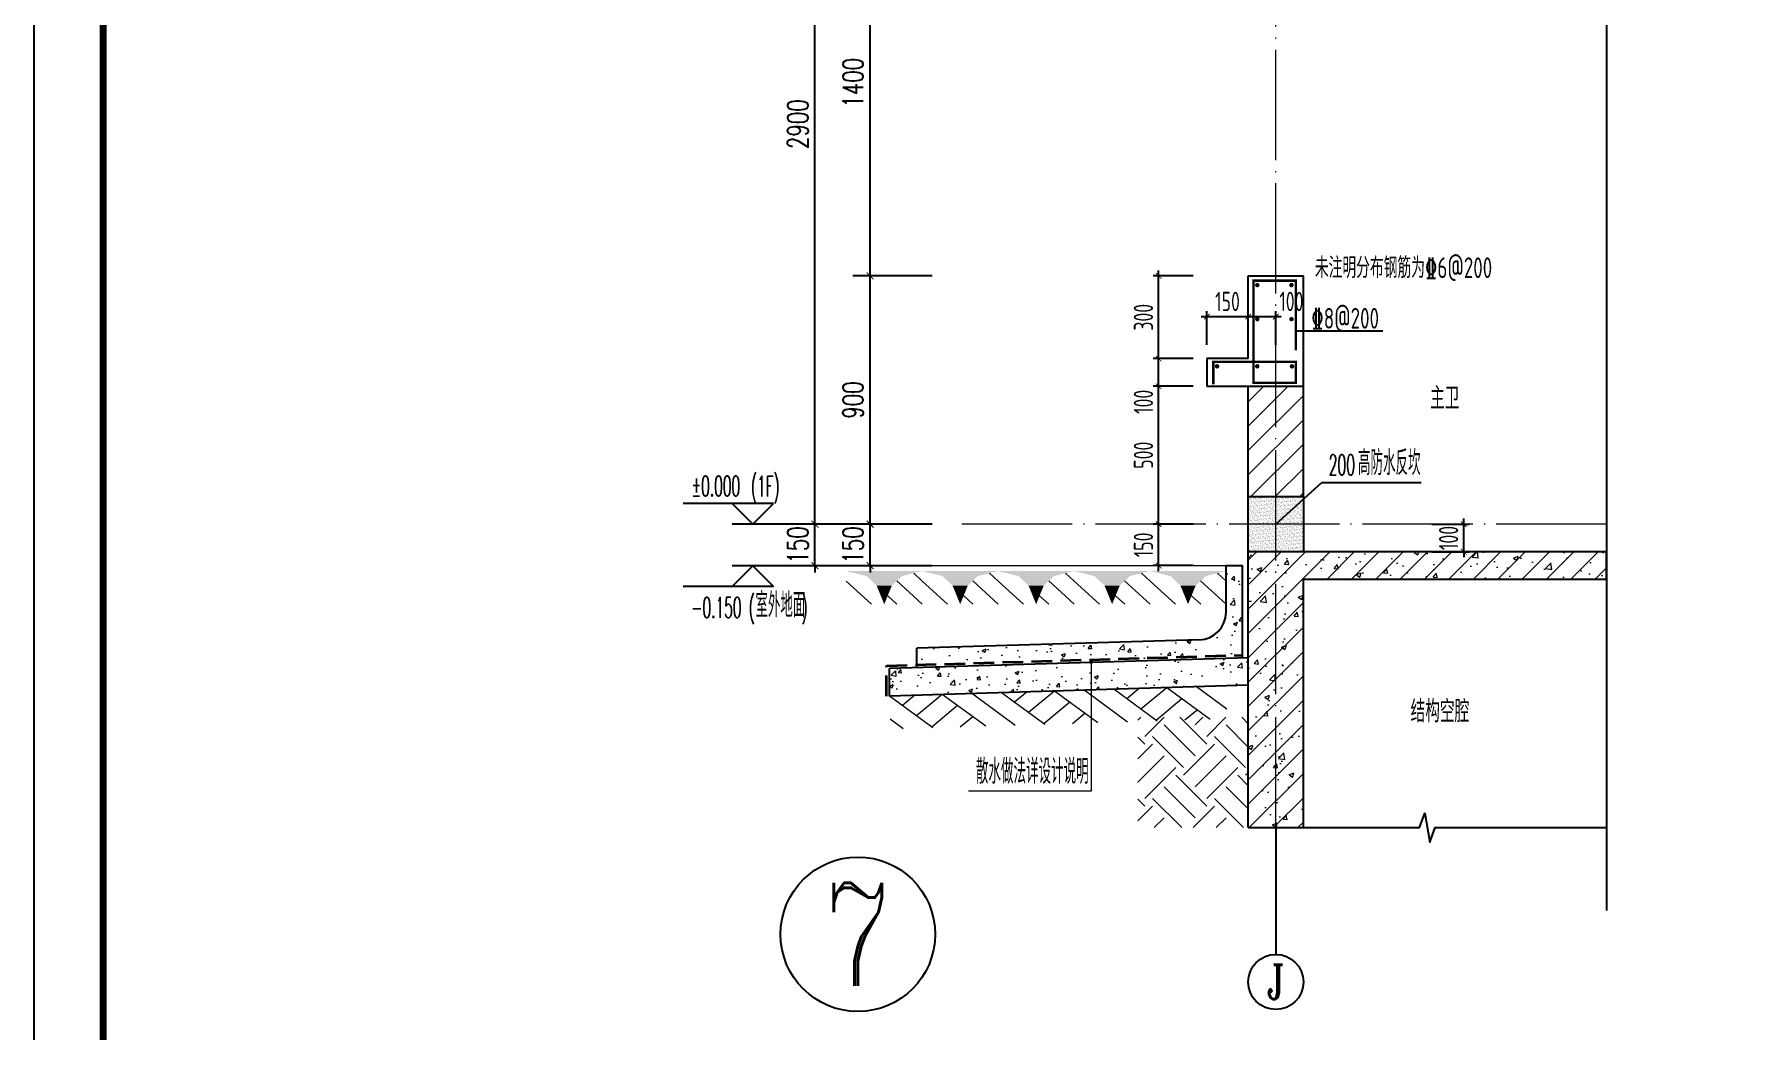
# Model space of a CAD drawing. Extents: x -461650 to 361314, y 245336 to 769729.
# Drawn here: x 277354 to 283522, y 658286 to 661900 of the extents above; entities that cross this region are included whole.
import ezdxf
from ezdxf.enums import TextEntityAlignment as Align

# ---------------------------------------------------------------- set-up
doc = ezdxf.new("R2010")
doc.units = 0
doc.header["$LTSCALE"] = 1000
doc.linetypes.add('DASH', pattern=[0.35, 0.25, -0.1])
doc.linetypes.add('DOTE', pattern=[2.42, 2, -0.2, 0.02, -0.2])
doc.layers.get('0').update_dxf_attribs({"linetype": 'CONTINUOUS'})
doc.layers.get('DEFPOINTS').update_dxf_attribs({"linetype": 'CONTINUOUS'})
for name, color, linetype in [('A-AXIS_TEXT', 7, 'CONTINUOUS'), ('AXIS', 3, 'CONTINUOUS'), ('COLUMN', 4, 'CONTINUOUS'), ('DIM', 2, 'CONTINUOUS'), ('DIM_ELEV', 3, 'CONTINUOUS'), ('DIM_IDEN', 67, 'CONTINUOUS'), ('DIM_SYMB', 3, 'CONTINUOUS'), ('PUB_DIM', 3, 'CONTINUOUS'), ('PUB_TEXT', 2, 'CONTINUOUS'), ('REIN', 6, 'CONTINUOUS'), ('S-引出线', 40, 'CONTINUOUS'), ('TEXT', 2, 'CONTINUOUS'), ('WALL', 5, 'CONTINUOUS'), ('yichutu', 7, 'CONTINUOUS'), ('立面-看线', 251, 'CONTINUOUS')]:
    doc.layers.add(name, color=color, linetype=linetype)
for name, color, linetype, lineweight in [('AXIS_TEXT', 7, 'CONTINUOUS', 20), ('DOTE', 19, 'DOTE', 9), ('PUB_HATCH', 8, 'CONTINUOUS', 9), ('图框', 9, 'CONTINUOUS', 18), ('填充', 251, 'CONTINUOUS', 5), ('平面-排水沟', 86, 'CONTINUOUS', 15), ('立面-中轮廓线', 30, 'CONTINUOUS', 35), ('粉刷', 251, 'CONTINUOUS', 9)]:
    doc.layers.add(name, color=color, linetype=linetype, lineweight=lineweight)
doc.styles.add('_TCH_AXIS', font='COMPLEX', dxfattribs={"bigfont": 'GBCBIG'})
doc.styles.add('_TCH_DIM', font='SIMPLEX.shx', dxfattribs={"width": 0.7, "bigfont": 'GBCBIG.shx'})
doc.styles.add('_TCH_DIM_T3', font='SIMPLEX', dxfattribs={"width": 0.705882, "bigfont": 'GBCBIG'})
doc.styles.add('COMPLEX', font='COMPLEX')
doc.styles.add('DIM_FONT_T3', font='SIMPLEX', dxfattribs={"width": 0.705882, "bigfont": 'GBCBIG'})
doc.styles.add('TSSD_DIMENSION', font='Tssdeng.shx', dxfattribs={"width": 0.7, "bigfont": 'tssdchn.shx'})
doc.styles.add('TSSD_REIN', font='tssdeng.shx', dxfattribs={"width": 0.7, "height": 300, "bigfont": 'tssdchn.shx'})
doc.styles.add('w', font='tssdeng.shx', dxfattribs={"width": 0.8, "bigfont": 'tssdchn.shx'})
doc.dimstyles.new('_TCH_ARCH&&25', dxfattribs={"dimtxt": 74.375, "dimasz": 25, "dimexe": 62.5, "dimexo": 75, "dimgap": 25, "dimtad": 1, "dimdec": 0, "dimzin": 0, "dimdsep": 46, "dimtxsty": '_TCH_DIM_T3', "dimblk": 'ARCHTICK', "dimcen": 0.09, "dimclrt": 7, "dimazin": 0, "dimtfac": 1, "dimtdec": 0, "dimtix": 1, "dimtmove": 2, "dimatfit": 3, "dimldrblk": 'ARCHTICK', "dimfxl": 0, "dimtolj": 1, "dimtzin": 0, "dimarcsym": 0})
doc.dimstyles.new('TSSD_20_20', dxfattribs={"dimtxt": 60, "dimasz": 20, "dimexe": 20, "dimexo": 50, "dimgap": 20, "dimtad": 1, "dimdec": 0, "dimzin": 0, "dimdsep": 46, "dimtxsty": 'TSSD_DIMENSION', "dimblk": 'ARCHTICK', "dimblk1": 'ARCHTICK', "dimblk2": 'ARCHTICK', "dimcen": 0, "dimdle": 20, "dimclrt": 7, "dimadec": 0, "dimazin": 0, "dimtfac": 1, "dimtdec": 0, "dimtix": 1, "dimtmove": 2, "dimatfit": 3, "dimfxl": 0, "dimtolj": 1, "dimtzin": 0, "dimarcsym": 0})
pattern_1 = [(50, (28072.99, 249033.25), (143.452037, -12.550427), [15, -165]), (355, (28072.99, 249033.25), (-27.750267, 150.438427), [12, -132]), (100.4514, (28084.94, 249032.2), (115.701876, 137.88791), [12.74804, -140.22842]), (46.1842, (28072.99, 249073.25), (213.44821, -33.1038), [22.5, -247.5]), (96.6356, (28090.77, 249070.5), (186.93254, 194.82357), [19.12206, -210.3426]), (351.1842, (28072.99, 249073.25), (186.93239, 194.82372), [18, -198]), (21, (28092.99, 249063.25), (119.38141, -80.52378), [15, -165]), (326, (28092.99, 249063.25), (48.663066, 145.03001), [12, -132]), (71.4514, (28102.93, 249056.54), (168.044526, 64.5061), [12.74804, -140.22842]), (37.5, (28072.986, 249033.25), (2.431971, 66.578771), [0, -130.4, 0, -134, 0, -132.5]), (7.5, (28072.986, 249033.25), (52.613907, 78.882342), [0, -76.4, 0, -127.4, 0, -50.5]), (327.5, (28028.386, 249033.25), (106.764487, -4.510974), [0, -50, 0, -156, 0, -207]), (317.5, (28008.39, 249033.25), (116.637234, 20.020996), [0, -65, 0, -103.6, 0, -147])]
pattern_2 = [(45, (-737876.647, 828566.014), (-44.194174, 44.194174), []), (50, (-737876.65, 828566.01), (179.315046, -15.688034), [18.75, -206.25]), (355, (-737876.65, 828566.01), (-34.687833, 188.048033), [15, -165]), (100.4514, (-737861.7, 828564.7), (144.627345, 172.359886), [15.935047, -175.285528]), (46.1842, (-737876.65, 828616.01), (266.81026, -41.379754), [28.125, -309.375]), (96.6356, (-737854.4, 828612.57), (233.665676, 243.52947), [23.90257, -262.92825]), (351.1842, (-737876.65, 828616.01), (233.665486, 243.52965), [22.5, -247.5]), (21, (-737851.65, 828603.51), (149.226763, -100.654723), [18.75, -206.25]), (326, (-737851.65, 828603.51), (60.828833, 181.28751), [15, -165]), (71.4514, (-737839.21, 828595.13), (210.055657, 80.632624), [15.935047, -175.285528]), (37.5, (-737876.647, 828566.014), (3.039964, 83.2234635), [0, -163, 0, -167.5, 0, -165.625]), (7.5, (-737876.65, 828566.01), (65.767384, 98.602928), [0, -95.5, 0, -159.25, 0, -63.125]), (327.5, (-737932.397, 828566.014), (133.455609, -5.638718), [0, -62.5, 0, -195, 0, -258.75]), (317.5, (-737957.4, 828566.01), (145.796542, 25.026246), [0, -81.25, 0, -129.5, 0, -183.75])]

# ---------------------------------------------------------------- blocks, each defined once
blk = doc.blocks.new('$LINEPAT$素土夯实')
at = {"color": 0}
for p, q in [((0, -210), (210, 0)), ((120, -300), (420, 0)), ((420, 0), (608, -188)), ((495, -300), (795, 0)), ((615, 0), (705, -90)), ((315, -105), (502, -293)), ((210, -210), (300, -300)), ((705, -300), (795, -210))]:
    blk.add_line(p, q, dxfattribs=at)
blk = doc.blocks.new('$LinePat$自然土壤')
at = {"color": 0}
for p, q in [((0, -90), (71, -19)), ((0, -300), (211, -89)), ((420, -300), (630, -90)), ((210, -300), (286, -224))]:
    blk.add_line(p, q, dxfattribs=at)
for points in [[(0, 0), (630, 0), (168, -45), (462, -45)], [(168, -45), (462, -45), (252, -132), (378, -132)], [(252, -132), (378, -132), (315, -300)]]:
    blk.add_solid(points, dxfattribs=at)
blk = doc.blocks.new('sanshui')
at = {"layer": '粉刷'}
h = blk.add_hatch(dxfattribs=at)
h.set_pattern_fill('混凝土', color=256, scale=20)
h.set_pattern_definition(pattern_1)
edge = h.paths.add_edge_path()
edge.add_line((346317.8, 427329.6), (346257.8, 427329.6))
edge.add_line((346257.8, 427329.6), (346257.8, 427160.3))
edge.add_arc((346157.8, 427160.3), 100, 271.71836, 360, ccw=False)
edge.add_line((346160.8, 427060.3), (345137.8, 427029.6))
edge.add_line((345137.8, 427029.6), (345137.8, 426969.6))
edge.add_line((345137.8, 426969.6), (346317.8, 427005))
edge.add_line((346317.8, 427005), (346317.8, 427329.6))
h = blk.add_hatch(dxfattribs=at)
h.set_pattern_fill('混凝土', color=256, scale=20)
h.set_pattern_definition(pattern_1)
h.paths.add_polyline_path([(346337.8, 426895.6), (346337.8, 426995.6), (345037.8, 426956.6), (345037.8, 426856.6)])
at = {"layer": 'COLUMN'}
for p, q in [((346257.8, 427329.6), (346317.8, 427329.6)), ((346257.8, 427160.3), (346257.8, 427329.6)), ((346317.8, 426995), (346317.8, 427329.6)), ((346160.8, 427060.3), (345137.8, 427029.6)), ((346338.1, 426995.6), (345037.8, 426956.6)), ((345137.8, 426959.6), (345137.8, 427029.6)), ((345037.8, 426856.6), (345037.8, 426956.6)), ((346338.1, 426895.6), (345037.8, 426856.6))]:
    blk.add_line(p, q, dxfattribs=at)
blk.add_arc((346157.8, 427160.3), 100, 271.71836, 0, dxfattribs=at)
at = {"layer": '立面-中轮廓线', "linetype": 'DASH', "ltscale": 0.3}
blk.add_lwpolyline([(345027.8, 426856.6), (345027.8, 426966.3), (346317.8, 427005)], dxfattribs=at)
at = {"layer": '粉刷'}
blk.add_line((344881.5, 427329.6), (346257.8, 427329.6), dxfattribs=at)
at = {"layer": '粉刷', "yscale": 0.4, "zscale": 0.4}
for name, p, xscale, rotation in [('$LinePat$自然土壤', (345156.8, 427309.6), -0.4369306507241237, 359.9999999999903), ('$LinePat$自然土壤', (345432, 427309.6), -0.4369306507241237, 359.9999999999903), ('$LinePat$自然土壤', (345707.3, 427309.6), -0.4369306507241237, 359.9999999999903), ('$LinePat$自然土壤', (345982.6, 427309.6), -0.4369306507241237, 359.9999999999903), ('$LinePat$自然土壤', (346257.8, 427309.6), -0.4369306507241237, 359.9999999999903), ('$LINEPAT$素土夯实', (345444.5, 426868.8), -0.5117605352322558, 1.718358001643932), ('$LINEPAT$素土夯实', (345851.2, 426881), -0.5117605352322558, 1.718358001643932), ('$LINEPAT$素土夯实', (346257.8, 426893.2), -0.5117605352322558, 1.718358001643932)]:
    blk.add_blockref(name, p, dxfattribs=dict(at, xscale=xscale, rotation=rotation))
blk = doc.blocks.new('GFDDDDRG')
at = {"layer": '图框'}
blk.add_lwpolyline([(923310, -107437), (923310, -159999), (893610, -159999), (893610, -107437)], close=True, dxfattribs=at)
blk.add_lwpolyline([(923310, -107437), (923310, -159999), (893610, -159999), (893610, -107437)], close=True, dxfattribs=at)
at = {"layer": '图框', "const_width": 50}
blk.add_lwpolyline([(894110, -159499), (922810, -159499), (922810, -108687), (894110, -108687)], close=True, dxfattribs=at)
blk = doc.blocks.new('yct-1051-594-26275-14850-25-1002.0')
at = {"layer": 'yichutu', "color": 7}
blk.add_lwpolyline([(0, 0), (0, 14850), (26275, 14850), (26275, 0)], close=True, dxfattribs=at)
blk = doc.blocks.new('_ArchTick')
at = {"color": 0, "linetype": 'ByBlock', "const_width": 0.15}
blk.add_lwpolyline([(-0.5, -0.5), (0.5, 0.5)], dxfattribs=at)
blk = doc.blocks.new('*D830')
at = {"layer": 'DEFPOINTS', "color": 0}
for p in [(281754, 660875.3), (281604, 660723), (281754, 660723)]:
    blk.add_point(p, dxfattribs=at)
at = {"layer": 'DIM', "color": 0, "lineweight": -2}
for p, q in [((281584, 660875.3), (281774, 660875.3)), ((281604, 660773), (281604, 660895.3)), ((281754, 660773), (281754, 660895.3))]:
    blk.add_line(p, q, dxfattribs=at)
at = {"layer": 'DIM', "color": 0, "lineweight": -2, "xscale": 20, "yscale": 20, "zscale": 20, "rotation": 180}
blk.add_blockref('_ArchTick', (281604, 660875.3), dxfattribs=at)
at = {"layer": 'DIM', "color": 0, "lineweight": -2, "xscale": 20, "yscale": 20, "zscale": 20}
blk.add_blockref('_ArchTick', (281754, 660875.3), dxfattribs=at)
at = {"layer": 'DIM', "color": 7, "insert": (281679, 660930.3), "char_height": 70, "attachment_point": 5, "style": 'TSSD_DIMENSION'}
blk.add_mtext('\\A1;150', dxfattribs=at)
blk = doc.blocks.new('*D831')
at = {"layer": 'DEFPOINTS', "color": 0}
for p in [(281854, 660875.3), (281754, 660723), (281854, 660723)]:
    blk.add_point(p, dxfattribs=at)
at = {"layer": 'DIM', "color": 0, "lineweight": -2}
for p, q in [((281734, 660875.3), (281874, 660875.3)), ((281754, 660773), (281754, 660895.3)), ((281854, 660773), (281854, 660895.3))]:
    blk.add_line(p, q, dxfattribs=at)
at = {"layer": 'DIM', "color": 0, "lineweight": -2, "xscale": 20, "yscale": 20, "zscale": 20, "rotation": 180}
blk.add_blockref('_ArchTick', (281754, 660875.3), dxfattribs=at)
at = {"layer": 'DIM', "color": 0, "lineweight": -2, "xscale": 20, "yscale": 20, "zscale": 20}
blk.add_blockref('_ArchTick', (281854, 660875.3), dxfattribs=at)
at = {"layer": 'DIM', "color": 7, "insert": (281910.4, 660930.3), "char_height": 70, "attachment_point": 5, "style": 'TSSD_DIMENSION'}
blk.add_mtext('\\A1;100', dxfattribs=at)
blk = doc.blocks.new('*D869')
at = {"layer": 'DEFPOINTS', "color": 0}
for p in [(281429.3, 661023), (281604, 661023), (281604, 660723)]:
    blk.add_point(p, dxfattribs=at)
at = {"layer": 'DIM', "color": 0, "lineweight": -2}
for p, q in [((281554, 661023), (281409.3, 661023)), ((281429.3, 660703), (281429.3, 661043)), ((281554, 660723), (281409.3, 660723))]:
    blk.add_line(p, q, dxfattribs=at)
at = {"layer": 'DIM', "color": 0, "lineweight": -2, "xscale": 20, "yscale": 20, "zscale": 20}
for p, rotation in [((281429.3, 661023), 90), ((281429.3, 660723), 270)]:
    blk.add_blockref('_ArchTick', p, dxfattribs=dict(at, rotation=rotation))
at = {"layer": 'DIM', "color": 7, "insert": (281374.3, 660873), "char_height": 70, "attachment_point": 5, "rotation": 90, "style": 'TSSD_DIMENSION'}
blk.add_mtext('\\A1;300', dxfattribs=at)
blk = doc.blocks.new('*D870')
at = {"layer": 'DEFPOINTS', "color": 0}
for p in [(281429.3, 660723), (281604, 660723), (281604, 660623)]:
    blk.add_point(p, dxfattribs=at)
at = {"layer": 'DIM', "color": 0, "lineweight": -2}
for p, q in [((281554, 660723), (281409.3, 660723)), ((281429.3, 660603), (281429.3, 660743)), ((281554, 660623), (281409.3, 660623))]:
    blk.add_line(p, q, dxfattribs=at)
at = {"layer": 'DIM', "color": 0, "lineweight": -2, "xscale": 20, "yscale": 20, "zscale": 20}
for p, rotation in [((281429.3, 660723), 90), ((281429.3, 660623), 270)]:
    blk.add_blockref('_ArchTick', p, dxfattribs=dict(at, rotation=rotation))
at = {"layer": 'DIM', "color": 7, "insert": (281374.3, 660566.5), "char_height": 70, "attachment_point": 5, "rotation": 90, "style": 'TSSD_DIMENSION'}
blk.add_mtext('\\A1;100', dxfattribs=at)
blk = doc.blocks.new('*D871')
at = {"layer": 'DEFPOINTS', "color": 0}
for p in [(281429.3, 660623), (281604, 660623), (281604, 660123)]:
    blk.add_point(p, dxfattribs=at)
at = {"layer": 'DIM', "color": 0, "lineweight": -2}
for p, q in [((281429.3, 660103), (281429.3, 660643)), ((281554, 660623), (281409.3, 660623)), ((281554, 660123), (281409.3, 660123))]:
    blk.add_line(p, q, dxfattribs=at)
at = {"layer": 'DIM', "color": 0, "lineweight": -2, "xscale": 20, "yscale": 20, "zscale": 20}
for p, rotation in [((281429.3, 660623), 90), ((281429.3, 660123), 270)]:
    blk.add_blockref('_ArchTick', p, dxfattribs=dict(at, rotation=rotation))
at = {"layer": 'DIM', "color": 7, "insert": (281374.3, 660373), "char_height": 70, "attachment_point": 5, "rotation": 90, "style": 'TSSD_DIMENSION'}
blk.add_mtext('\\A1;500', dxfattribs=at)
blk = doc.blocks.new('*D872')
at = {"layer": 'DEFPOINTS', "color": 0}
for p in [(281429.3, 660123), (281604, 660123), (281604, 659973)]:
    blk.add_point(p, dxfattribs=at)
at = {"layer": 'DIM', "color": 0, "lineweight": -2}
for p, q in [((281429.3, 659953), (281429.3, 660143)), ((281554, 660123), (281409.3, 660123)), ((281554, 659973), (281409.3, 659973))]:
    blk.add_line(p, q, dxfattribs=at)
at = {"layer": 'DIM', "color": 0, "lineweight": -2, "xscale": 20, "yscale": 20, "zscale": 20}
for p, rotation in [((281429.3, 660123), 90), ((281429.3, 659973), 270)]:
    blk.add_blockref('_ArchTick', p, dxfattribs=dict(at, rotation=rotation))
at = {"layer": 'DIM', "color": 7, "insert": (281374.3, 660048), "char_height": 70, "attachment_point": 5, "rotation": 90, "style": 'TSSD_DIMENSION'}
blk.add_mtext('\\A1;150', dxfattribs=at)
blk = doc.blocks.new('*D892')
at = {"layer": 'DEFPOINTS', "color": 0}
for p in [(282369.1, 660123), (282535.1, 660123), (282369.1, 660023)]:
    blk.add_point(p, dxfattribs=at)
at = {"layer": 'DIM', "color": 0, "lineweight": -2}
for p, q in [((282535.1, 660123), (282535.1, 660143)), ((282419.1, 660123), (282555.1, 660123)), ((282535.1, 660023), (282535.1, 660123)), ((282419.1, 660023), (282555.1, 660023)), ((282535.1, 660023), (282535.1, 660003))]:
    blk.add_line(p, q, dxfattribs=at)
at = {"layer": 'DIM', "color": 0, "lineweight": -2, "xscale": 20, "yscale": 20, "zscale": 20}
for p, rotation in [((282535.1, 660123), 270), ((282535.1, 660023), 90)]:
    blk.add_blockref('_ArchTick', p, dxfattribs=dict(at, rotation=rotation))
at = {"layer": 'DIM', "color": 7, "insert": (282480.1, 660073), "char_height": 70, "attachment_point": 5, "rotation": 90, "style": 'TSSD_DIMENSION'}
blk.add_mtext('\\A1;100', dxfattribs=at)
blk = doc.blocks.new('*D907')
at = {"layer": 'DEFPOINTS', "color": 0}
for p in [(280383.8, 660123), (280683.8, 660123), (280683.8, 659972.5)]:
    blk.add_point(p, dxfattribs=at)
at = {"layer": 'PUB_DIM', "color": 0, "lineweight": -2}
for p, q in [((280383.8, 660123), (280383.8, 660148)), ((280608.8, 660123), (280321.3, 660123)), ((280383.8, 659972.5), (280383.8, 660123)), ((280608.8, 659972.5), (280321.3, 659972.5)), ((280383.8, 659972.5), (280383.8, 659947.5))]:
    blk.add_line(p, q, dxfattribs=at)
at = {"layer": 'PUB_DIM', "color": 0, "lineweight": -2, "xscale": 25, "yscale": 25, "zscale": 25}
for p, rotation in [((280383.8, 660123), 270), ((280383.8, 659972.5), 90)]:
    blk.add_blockref('_ArchTick', p, dxfattribs=dict(at, rotation=rotation))
at = {"layer": 'PUB_DIM', "color": 7, "insert": (280321.6, 660047.7), "char_height": 74.38, "attachment_point": 5, "rotation": 90, "style": '_TCH_DIM_T3'}
blk.add_mtext('\\A1;150', dxfattribs=at)
blk = doc.blocks.new('*D908')
at = {"layer": 'DEFPOINTS', "color": 0}
for p in [(280383.8, 661023), (280683.8, 661023), (280683.8, 660123)]:
    blk.add_point(p, dxfattribs=at)
at = {"layer": 'PUB_DIM', "color": 0, "lineweight": -2}
for p, q in [((280608.8, 661023), (280321.3, 661023)), ((280383.8, 660123), (280383.8, 661023)), ((280608.8, 660123), (280321.3, 660123))]:
    blk.add_line(p, q, dxfattribs=at)
at = {"layer": 'PUB_DIM', "color": 0, "lineweight": -2, "xscale": 25, "yscale": 25, "zscale": 25}
for p, rotation in [((280383.8, 661023), 90), ((280383.8, 660123), 270)]:
    blk.add_blockref('_ArchTick', p, dxfattribs=dict(at, rotation=rotation))
at = {"layer": 'PUB_DIM', "color": 7, "insert": (280321.6, 660573), "char_height": 74.38, "attachment_point": 5, "rotation": 90, "style": '_TCH_DIM_T3'}
blk.add_mtext('\\A1;900', dxfattribs=at)
blk = doc.blocks.new('*D909')
at = {"layer": 'DEFPOINTS', "color": 0}
for p in [(280383.8, 662423), (280683.8, 662423), (280683.8, 661023)]:
    blk.add_point(p, dxfattribs=at)
at = {"layer": 'PUB_DIM', "color": 0, "lineweight": -2}
for p, q in [((280608.8, 662423), (280321.3, 662423)), ((280383.8, 661023), (280383.8, 662423)), ((280608.8, 661023), (280321.3, 661023))]:
    blk.add_line(p, q, dxfattribs=at)
at = {"layer": 'PUB_DIM', "color": 0, "lineweight": -2, "xscale": 25, "yscale": 25, "zscale": 25}
for p, rotation in [((280383.8, 662423), 90), ((280383.8, 661023), 270)]:
    blk.add_blockref('_ArchTick', p, dxfattribs=dict(at, rotation=rotation))
at = {"layer": 'PUB_DIM', "color": 7, "insert": (280321.6, 661723), "char_height": 74.38, "attachment_point": 5, "rotation": 90, "style": '_TCH_DIM_T3'}
blk.add_mtext('\\A1;1400', dxfattribs=at)
blk = doc.blocks.new('*D924')
at = {"layer": 'DEFPOINTS', "color": 0}
for p in [(280183.8, 660123), (280683.8, 660123), (280683.8, 659972.5)]:
    blk.add_point(p, dxfattribs=at)
at = {"layer": 'PUB_DIM', "color": 0, "lineweight": -2}
for p, q in [((280183.8, 660123), (280183.8, 660148)), ((280608.8, 660123), (280121.3, 660123)), ((280183.8, 659972.5), (280183.8, 660123)), ((280608.8, 659972.5), (280121.3, 659972.5)), ((280183.8, 659972.5), (280183.8, 659947.5))]:
    blk.add_line(p, q, dxfattribs=at)
at = {"layer": 'PUB_DIM', "color": 0, "lineweight": -2, "xscale": 25, "yscale": 25, "zscale": 25}
for p, rotation in [((280183.8, 660123), 270), ((280183.8, 659972.5), 90)]:
    blk.add_blockref('_ArchTick', p, dxfattribs=dict(at, rotation=rotation))
at = {"layer": 'PUB_DIM', "color": 7, "insert": (280121.6, 660047.7), "char_height": 74.38, "attachment_point": 5, "rotation": 90, "style": '_TCH_DIM_T3'}
blk.add_mtext('\\A1;150', dxfattribs=at)
blk = doc.blocks.new('*D925')
at = {"layer": 'DEFPOINTS', "color": 0}
for p in [(280183.8, 663023), (280683.8, 663023), (280683.8, 660123)]:
    blk.add_point(p, dxfattribs=at)
at = {"layer": 'PUB_DIM', "color": 0, "lineweight": -2}
for p, q in [((280608.8, 663023), (280121.3, 663023)), ((280183.8, 660123), (280183.8, 663023)), ((280608.8, 660123), (280121.3, 660123))]:
    blk.add_line(p, q, dxfattribs=at)
at = {"layer": 'PUB_DIM', "color": 0, "lineweight": -2, "xscale": 25, "yscale": 25, "zscale": 25}
for p, rotation in [((280183.8, 663023), 90), ((280183.8, 660123), 270)]:
    blk.add_blockref('_ArchTick', p, dxfattribs=dict(at, rotation=rotation))
at = {"layer": 'PUB_DIM', "color": 7, "insert": (280121.6, 661573), "char_height": 74.38, "attachment_point": 5, "rotation": 90, "style": '_TCH_DIM_T3'}
blk.add_mtext('\\A1;2900', dxfattribs=at)
blk = doc.blocks.new('_AXISO')
blk.add_circle((0, 0), 0.5)
at = {"layer": 'A-AXIS_TEXT', "style": 'COMPLEX', "width": 1.041667}
blk.add_attdef('A', text='', height=0.56, dxfattribs=at).set_placement((-0.25, -0.28), (0.25, -0.28), align=Align.FIT)
blk = doc.blocks.new('20210809.02282773')
at = {"layer": 'REIN', "const_width": 9}
blk.add_lwpolyline([(87154.5, 66580.9), (87154.5, 66662.3), (87453.9, 66662.3), (87453.9, 66586), (87300.3, 66586), (87300.3, 66956.5), (87453.6, 66956.5), (87453.6, 66703.7)], dxfattribs=at)
at = {"layer": 'REIN', "const_width": 8}
for points in [[(87310, 66940.5, 1), (87318, 66940.5, 1)], [(87433.8, 66940.5, 1), (87441.8, 66940.5, 1)], [(87310, 66817, 1), (87318, 66817, 1)], [(87433.8, 66817, 1), (87441.8, 66817, 1)], [(87164.2, 66646.1, 1), (87172.2, 66646.1, 1)], [(87310, 66646.1, 1), (87318, 66646.1, 1)], [(87435.7, 66646.1, 1), (87443.7, 66646.1, 1)]]:
    blk.add_lwpolyline(points, format="xyb", close=True, dxfattribs=at)
at = {"layer": 'S-引出线'}
blk.add_lwpolyline([(87768.9, 66773.1), (87456.3, 66773.1)], dxfattribs=at)
at = {"layer": 'TEXT', "width": 0.7}
for s, rotation, style, p in [('未注明分布钢筋为%%1326@200', 0, 'TSSD_REIN', (87522.7, 66966)), ('%%1328@200', 360, 'w', (87510, 66782.7))]:
    blk.add_text(s, height=75, rotation=rotation, dxfattribs=dict(at, style=style)).set_placement(p)

msp = doc.modelspace()

# ---------------------------------------------------------------- hatches: boundary and pattern name
at = {"layer": 'PUB_HATCH'}
h = msp.add_hatch(dxfattribs=at)
h.set_pattern_fill('普通砖', color=256, scale=25, style=0)
h.set_pattern_definition([(45, (-737876.647, 828610.89), (-44.1941915, 44.1941915), [])])
h.paths.add_polyline_path([(281953.95, 660222.98), (281953.95, 660622.98), (281753.95, 660622.98), (281753.95, 660222.98)])
h = msp.add_hatch(dxfattribs=at)
h.set_pattern_fill('钢筋混凝土', color=256, scale=25, style=0)
h.set_pattern_definition(pattern_2)
h.paths.add_polyline_path([(281953.92, 659022.98), (281953.95, 659922.98), (281753.95, 660022.98), (281753.92, 659022.98)])
h = msp.add_hatch(dxfattribs=at)
h.set_pattern_fill('钢筋混凝土', color=256, scale=25, style=0)
h.set_pattern_definition(pattern_2)
h.paths.add_polyline_path([(283052.48, 660022.98), (281753.95, 660022.98), (281953.95, 659922.98), (283052.48, 659922.98)])
at = {"layer": '填充'}
h = msp.add_hatch(dxfattribs=at)
h.set_pattern_fill('EARTH', color=250, scale=50, angle=45, style=0)
h.set_pattern_definition([(45, (-833744.32, 203829.61), (0, 224.506403), [158.75, -158.75]), (45, (-833786.42, 203871.7), (0, 224.506403), [158.75, -158.75]), (45, (-833828.51, 203913.8), (0, 224.506403), [158.75, -158.75]), (135, (-833828.51, 203941.86), (-224.506403, 0), [158.75, -158.75]), (135, (-833786.42, 203983.96), (-224.506403, 0), [158.75, -158.75]), (135, (-833744.32, 204026.05), (-224.506403, 0), [158.75, -158.75])])
h.paths.add_polyline_path([(281753.95, 659422.98), (281353.95, 659422.98), (281353.95, 659022.98), (281753.95, 659022.98)])
at = {"layer": '立面-看线'}
h = msp.add_hatch(dxfattribs=at)
h.set_pattern_fill('碎沙', color=256, scale=4)
h.set_pattern_definition([(37.5, (-519299.289, 274661.03), (-0.32000626, 9.78826475), [0, -7.7216, 0, -8.636, 0, -8.255]), (7.5, (-519299.289, 274661.03), (8.99046566, 14.33650201), [0, -4.1656, 0, -6.9596, 0, -2.667]), (327.5, (-519305.537, 274661.03), (15.819847405, 0.02874369), [0, -2.54, 0, -9.144, 0, -11.938]), (317.5, (-519305.537, 274661.03), (15.27112905, 4.45858647), [0, -1.27, 0, -5.9944, 0, -6.858])])
h.paths.add_polyline_path([(281753.95, 660022.98), (281953.95, 660022.98), (281953.95, 660222.98), (281753.95, 660222.98)])

# ---------------------------------------------------------------- linework, layer by layer
at = {"layer": 'AXIS'}
msp.add_line((281853.92, 659022.98), (281853.92, 658563.59), dxfattribs=at)
at = {"layer": 'AXIS', "color": 6}
msp.add_circle((280339.34, 658636.4), 280, dxfattribs=at)
at = {"layer": 'DIM_ELEV'}
for p, q in [((280033.76, 660197.98), (279705.76, 660197.98)), ((279958.76, 660122.98), (279883.76, 660197.98)), ((279958.76, 660122.98), (280033.76, 660197.98)), ((280383.76, 660122.98), (279883.76, 660122.98)), ((279958.76, 659972.51), (279883.76, 659897.51)), ((280383.76, 659972.51), (279883.76, 659972.51)), ((279958.76, 659972.51), (280033.76, 659897.51)), ((280033.76, 659897.51), (279705.76, 659897.51))]:
    msp.add_line(p, q, dxfattribs=at)
at = {"layer": 'DIM_IDEN'}
for p, q in [((281853.95, 660122.98), (282020.76, 660274.5)), ((282020.76, 660274.5), (282380.94, 660274.5))]:
    msp.add_line(p, q, dxfattribs=at)
at = {"layer": 'DIM_SYMB'}
for points in [[(283052.48, 676102.98), (283052.48, 667441.11), (283104.98, 667422), (282999.98, 667403.48), (283052.48, 667384.86), (283052.48, 658722.98)], [(281753.95, 659022.98), (282375.09, 659022.98), (282394.2, 659075.48), (282412.71, 658970.48), (282431.34, 659022.98), (283052.48, 659022.98)]]:
    msp.add_lwpolyline(points, dxfattribs=at)
at = {"layer": 'DOTE', "color": 1, "linetype": 'DOTE', "ltscale": 0.2}
for p, q in [((281853.95, 659022.98), (281853.95, 676702.98)), ((283052.48, 660122.98), (280683.76, 660122.98))]:
    msp.add_line(p, q, dxfattribs=at)
at = {"layer": 'WALL'}
for p, q in [((281753.95, 660722.98), (281753.95, 661022.98)), ((281753.95, 661022.98), (281953.95, 661022.98)), ((281953.95, 660722.98), (281953.95, 661022.98)), ((281753.95, 660722.98), (281603.95, 660722.98)), ((281603.95, 660722.98), (281603.95, 660622.98)), ((281953.95, 660622.98), (281953.95, 660722.98)), ((281603.95, 660622.98), (281953.95, 660622.98)), ((281753.95, 660222.98), (281753.95, 660622.98)), ((281953.95, 660222.98), (281953.95, 660622.98)), ((281753.95, 660222.98), (281953.95, 660222.98)), ((281753.92, 659022.98), (281753.95, 660022.98)), ((283052.48, 660022.98), (281753.95, 660022.98)), ((283052.48, 659922.98), (283052.48, 660022.98)), ((281953.92, 659022.98), (281953.95, 659922.98)), ((283052.48, 659922.98), (281953.95, 659922.98)), ((281753.92, 659022.98), (281953.92, 659022.98))]:
    msp.add_line(p, q, dxfattribs=at)
msp.add_lwpolyline([(281753.95, 660222.98), (281953.95, 660222.98), (281953.95, 660022.98), (281753.95, 660022.98)], close=True, dxfattribs=at)
at = {"layer": '平面-排水沟'}
for p, q in [((281184.93, 659623.39), (281184.93, 659155.55)), ((281184.93, 659155.55), (280740.8, 659155.55))]:
    msp.add_line(p, q, dxfattribs=at)
at = {"layer": '平面-排水沟', "const_width": 6.67}
msp.add_lwpolyline([(281184.93, 659626.72, 1), (281184.93, 659620.06, 1)], format="xyb", close=True, dxfattribs=at)

# ---------------------------------------------------------------- block references
at = {"xscale": 0.5, "yscale": 0.5, "zscale": 0.5}
msp.add_blockref('GFDDDDRG', (-169451.04, 734849.49), dxfattribs=at)
msp.add_blockref('sanshui', (-64584.17, 232643.35))
at = {"layer": 'AXIS'}
ref = msp.add_blockref('_AXISO', (281853.92, 658463.59), dxfattribs=dict(at, xscale=200, yscale=200, zscale=200))
ref.add_attrib('A', 'J', dxfattribs={"layer": 'AXIS_TEXT', "height": 124.02, "style": '_TCH_AXIS'}).set_placement((281821.44, 658401.58), (281886.4, 658401.58), align=Align.FIT)
at = {"layer": 'REIN'}
msp.add_blockref('20210809.02282773', (194472.91, 594049.12), dxfattribs=at)
at = {"layer": 'yichutu', "rotation": 270}
msp.add_blockref('yct-1051-594-26275-14850-25-1002.0', (277353.85, 681131.01), dxfattribs=at)

# ---------------------------------------------------------------- texts
at = {"layer": 'AXIS_TEXT', "color": 6, "style": '_TCH_AXIS'}
msp.add_text('7', height=372.76, dxfattribs=at).set_placement((280215.09, 658450.02), (280463.59, 658450.02), align=Align.FIT)
at = {"layer": 'PUB_TEXT'}
for s, height, style, width, p in [('主卫', 80, 'TSSD_REIN', 0.7, (282413.17, 660539.86)), ('高防水反坎', 89.362, 'DIM_FONT_T3', 0.705882, (282151.65, 660300.75)), ('200', 74.375, 'DIM_FONT_T3', 0.49827, (282045.77, 660300.75)), ('%%P0.000', 74.375, '_TCH_DIM', 0.494118, (279736.76, 660224.23)), ('(1F)', 74.375, '_TCH_DIM', 0.494118, (279952.13, 660223.01)), ('-0.150', 74.375, '_TCH_DIM', 0.494118, (279735.36, 659783.76)), ('(', 74.38, '_TCH_DIM', 0.494118, (279944.08, 659784.99)), ('室外地面', 89.362, '_TCH_DIM', 0.7, (279968.58, 659784.99)), (')', 74.38, '_TCH_DIM', 0.494118, (280135.39, 659784.99)), ('结构空腔', 80, 'TSSD_REIN', 0.7, (282342.38, 659404.4)), ('散水做法详设计说明', 89.362, 'DIM_FONT_T3', 0.705882, (280767.05, 659181.8))]:
    msp.add_text(s, height=height, dxfattribs=dict(at, style=style, width=width)).set_placement(p)

# ---------------------------------------------------------------- dimensions: what is measured, and where the dimension line sits
at = {"layer": 'DIM'}
for p1, p2, distance, picture, middle in [((281603.95, 660722.98), (281603.95, 661022.98), 174.61, '*D869', (281374.34, 660872.98)), ((281603.95, 660723.01), (281753.95, 660723.01), 152.32, '*D830', (281678.95, 660930.33)), ((281603.95, 660122.98), (281603.95, 660622.98), 174.61, '*D871', (281374.34, 660372.98)), ((281603.95, 659972.98), (281603.95, 660122.98), 174.61, '*D872', (281374.34, 660047.98)), ((282369.13, 660022.98), (282369.13, 660122.98), -165.96, '*D892', (282480.09, 660072.98))]:
    dim = msp.add_aligned_dim(p1=p1, p2=p2, distance=distance, dimstyle='TSSD_20_20', override={"dimtxt": 70}, dxfattribs=at)
    dim.commit()
    dim.dimension.update_dxf_attribs({"geometry": picture, "text_midpoint": middle})
for base, p1, p2, angle, picture, middle in [((281853.95, 660875.33), (281753.95, 660723.01), (281853.95, 660723.01), 360, '*D831', (281910.4, 660930.33)), ((281429.34, 660722.98), (281603.95, 660622.98), (281603.95, 660722.98), 90, '*D870', (281374.34, 660566.53))]:
    dim = msp.add_linear_dim(base=base, p1=p1, p2=p2, angle=angle, dimstyle='TSSD_20_20', override={"dimtxt": 70}, dxfattribs=at)
    dim.commit()
    dim.dimension.update_dxf_attribs({"geometry": picture, "text_midpoint": middle, "dimtype": 161})
at = {"layer": 'PUB_DIM'}
for p1, p2, distance, picture, middle in [((280683.76, 660122.98), (280683.76, 663022.98), 500, '*D925', (280121.57, 661572.98)), ((280683.76, 661022.98), (280683.76, 662422.98), 300, '*D909', (280321.57, 661722.98)), ((280683.76, 660122.98), (280683.76, 661022.98), 300, '*D908', (280321.57, 660572.98)), ((280683.76, 659972.51), (280683.76, 660122.98), 500, '*D924', (280121.57, 660047.75)), ((280683.76, 659972.51), (280683.76, 660122.98), 300, '*D907', (280321.57, 660047.75))]:
    dim = msp.add_aligned_dim(p1=p1, p2=p2, distance=distance, dimstyle='_TCH_ARCH&&25', dxfattribs=at)
    dim.commit()
    dim.dimension.update_dxf_attribs({"geometry": picture, "text_midpoint": middle})

doc.saveas('drawing.dxf')
